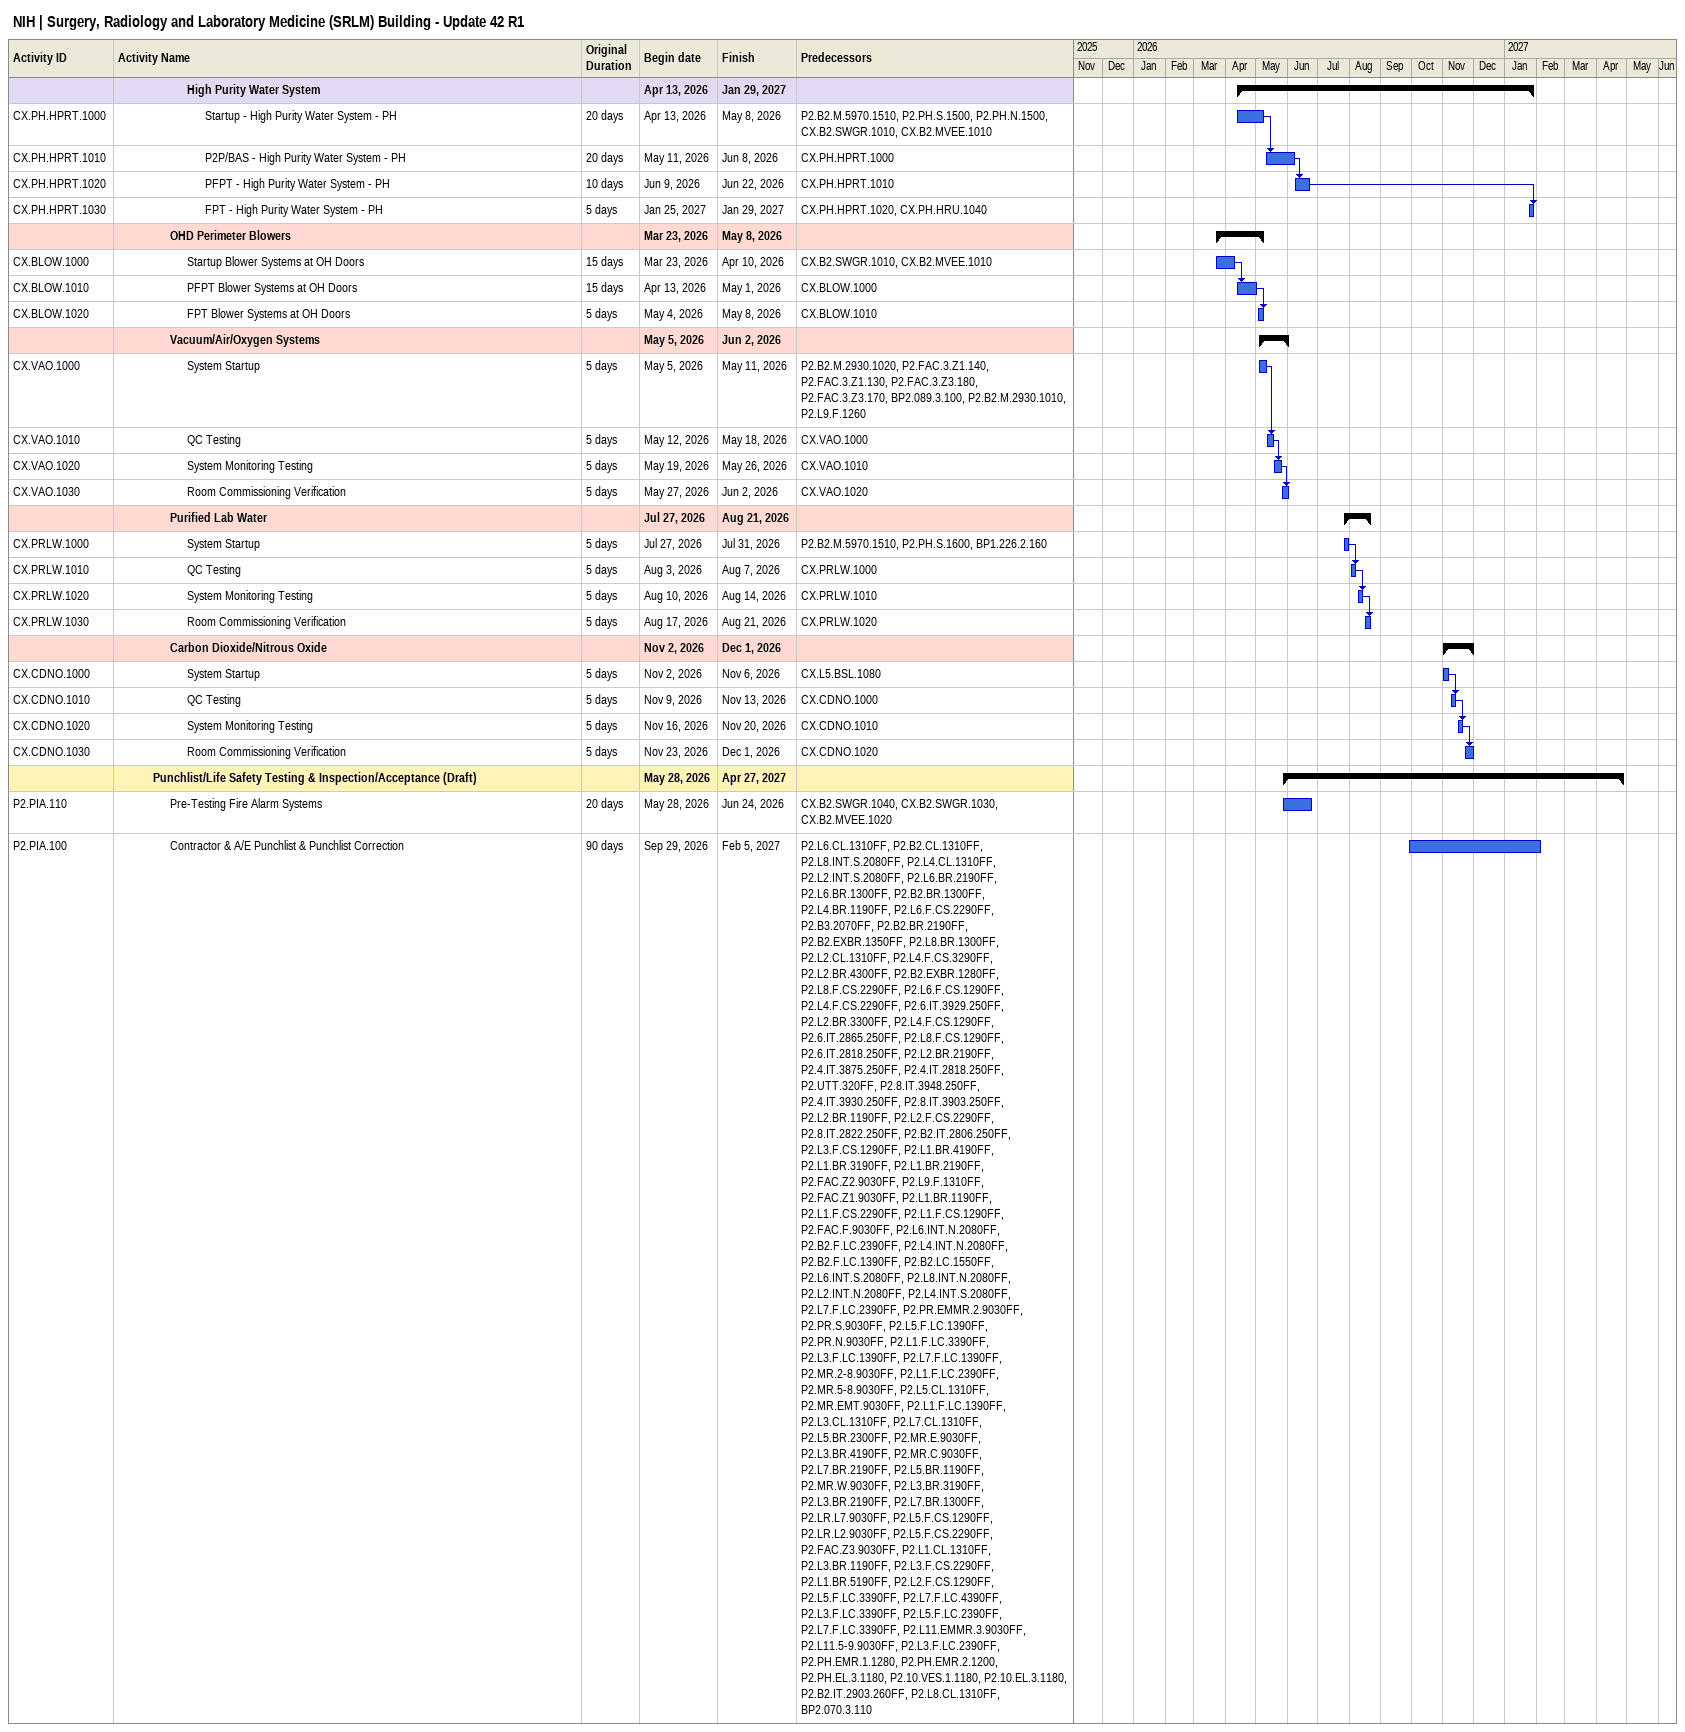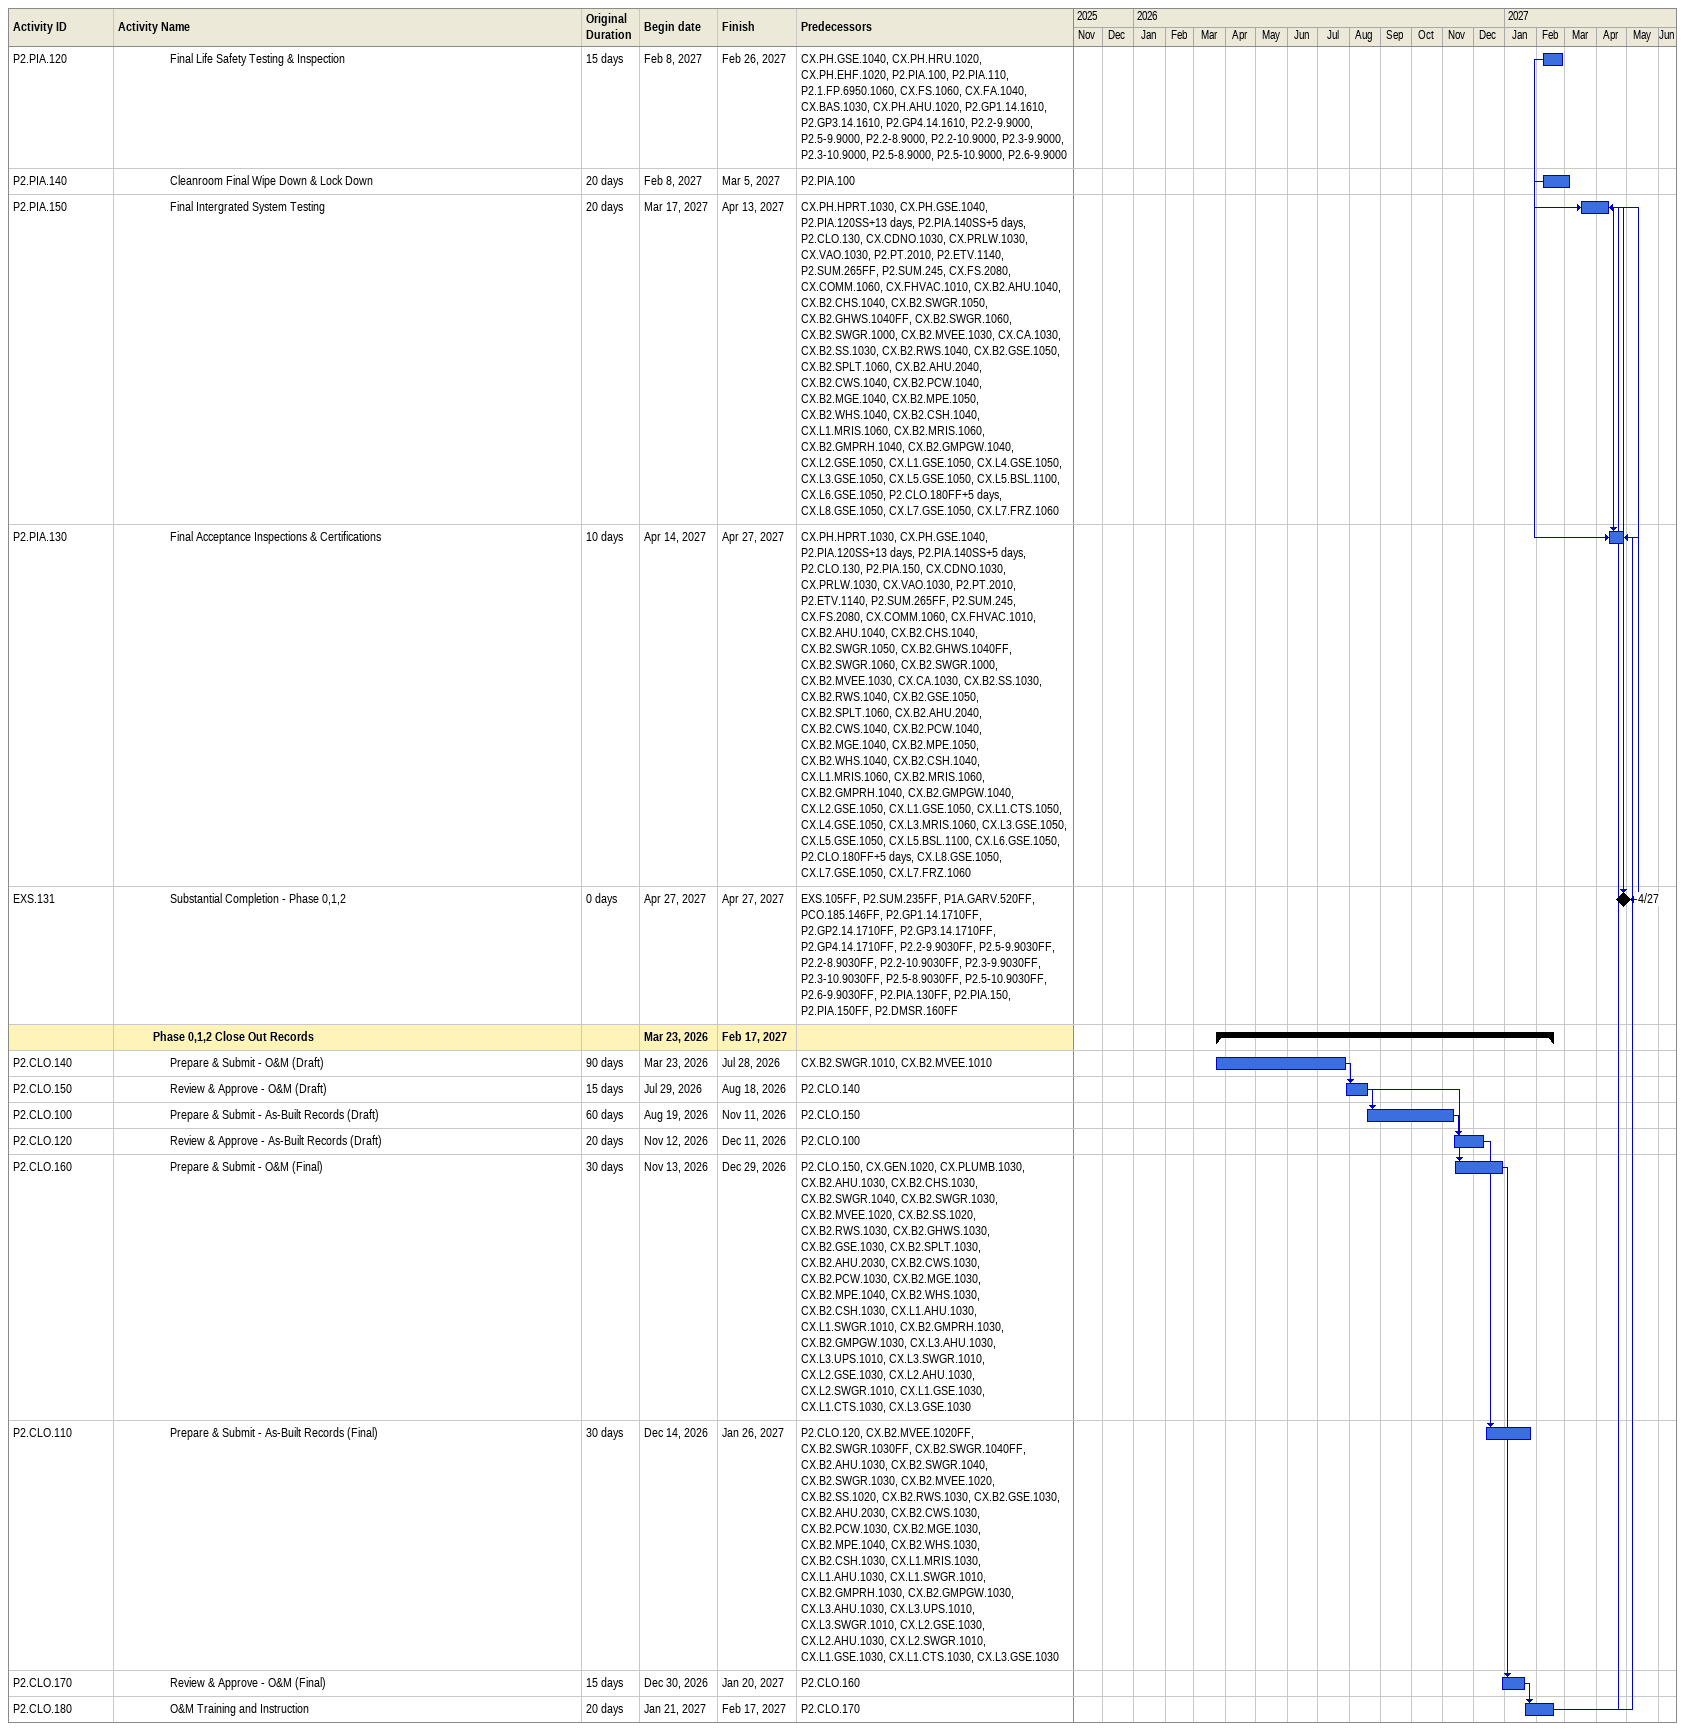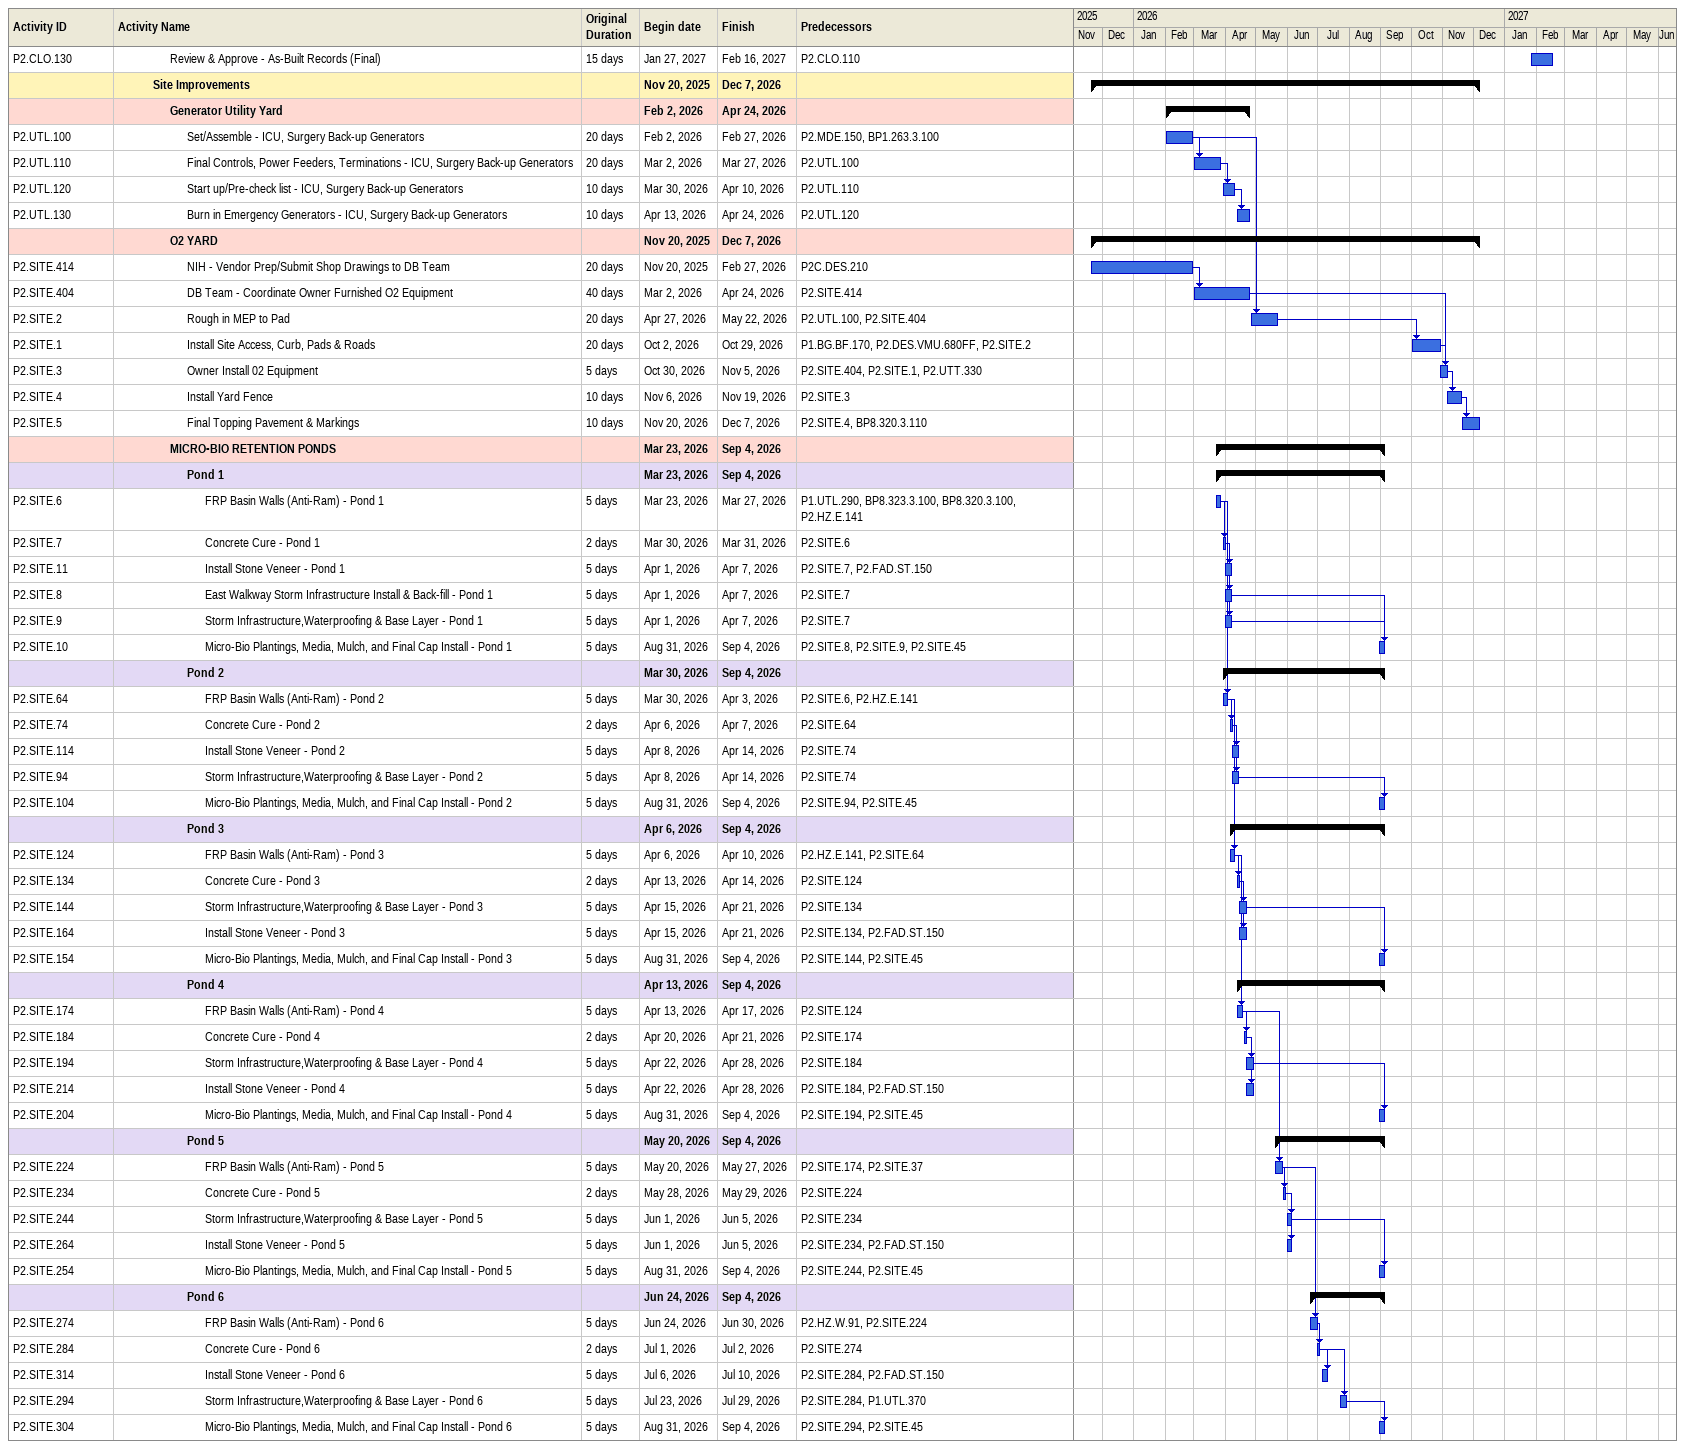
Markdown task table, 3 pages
NIH | Surgery, Radiology and Laboratory Medicine (SRLM) Building - Update 42 R1

| ID | Level | Task | Original duration | Start | Finish | Predecessors |
|---|---|---|---|---|---|---|
|  | 5 | **High Purity Water System** |  | 2026-04-13 | 2027-01-29 |  |
| CX.PH.HPRT.1000 | 6 | Startup - High Purity Water System - PH | 20d | 2026-04-13 | 2026-05-08 | P2.B2.M.5970.1510, P2.PH.S.1500, P2.PH.N.1500, CX.B2.SWGR.1010, CX.B2.MVEE.1010 |
| CX.PH.HPRT.1010 | 6 | P2P/BAS - High Purity Water System - PH | 20d | 2026-05-11 | 2026-06-08 | CX.PH.HPRT.1000 |
| CX.PH.HPRT.1020 | 6 | PFPT - High Purity Water System - PH | 10d | 2026-06-09 | 2026-06-22 | CX.PH.HPRT.1010 |
| CX.PH.HPRT.1030 | 6 | FPT - High Purity Water System - PH | 5d | 2027-01-25 | 2027-01-29 | CX.PH.HPRT.1020, CX.PH.HRU.1040 |
|  | 4 | **OHD Perimeter Blowers** |  | 2026-03-23 | 2026-05-08 |  |
| CX.BLOW.1000 | 5 | Startup Blower Systems at OH Doors | 15d | 2026-03-23 | 2026-04-10 | CX.B2.SWGR.1010, CX.B2.MVEE.1010 |
| CX.BLOW.1010 | 5 | PFPT Blower Systems at OH Doors | 15d | 2026-04-13 | 2026-05-01 | CX.BLOW.1000 |
| CX.BLOW.1020 | 5 | FPT Blower Systems at OH Doors | 5d | 2026-05-04 | 2026-05-08 | CX.BLOW.1010 |
|  | 4 | **Vacuum/Air/Oxygen Systems** |  | 2026-05-05 | 2026-06-02 |  |
| CX.VAO.1000 | 5 | System Startup | 5d | 2026-05-05 | 2026-05-11 | P2.B2.M.2930.1020, P2.FAC.3.Z1.140, P2.FAC.3.Z1.130, P2.FAC.3.Z3.180, P2.FAC.3.Z3.170, BP2.089.3.100, P2.B2.M.2930.1010, P2.L9.F.1260 |
| CX.VAO.1010 | 5 | QC Testing | 5d | 2026-05-12 | 2026-05-18 | CX.VAO.1000 |
| CX.VAO.1020 | 5 | System Monitoring Testing | 5d | 2026-05-19 | 2026-05-26 | CX.VAO.1010 |
| CX.VAO.1030 | 5 | Room Commissioning Verification | 5d | 2026-05-27 | 2026-06-02 | CX.VAO.1020 |
|  | 4 | **Purified Lab Water** |  | 2026-07-27 | 2026-08-21 |  |
| CX.PRLW.1000 | 5 | System Startup | 5d | 2026-07-27 | 2026-07-31 | P2.B2.M.5970.1510, P2.PH.S.1600, BP1.226.2.160 |
| CX.PRLW.1010 | 5 | QC Testing | 5d | 2026-08-03 | 2026-08-07 | CX.PRLW.1000 |
| CX.PRLW.1020 | 5 | System Monitoring Testing | 5d | 2026-08-10 | 2026-08-14 | CX.PRLW.1010 |
| CX.PRLW.1030 | 5 | Room Commissioning Verification | 5d | 2026-08-17 | 2026-08-21 | CX.PRLW.1020 |
|  | 4 | **Carbon Dioxide/Nitrous Oxide** |  | 2026-11-02 | 2026-12-01 |  |
| CX.CDNO.1000 | 5 | System Startup | 5d | 2026-11-02 | 2026-11-06 | CX.L5.BSL.1080 |
| CX.CDNO.1010 | 5 | QC Testing | 5d | 2026-11-09 | 2026-11-13 | CX.CDNO.1000 |
| CX.CDNO.1020 | 5 | System Monitoring Testing | 5d | 2026-11-16 | 2026-11-20 | CX.CDNO.1010 |
| CX.CDNO.1030 | 5 | Room Commissioning Verification | 5d | 2026-11-23 | 2026-12-01 | CX.CDNO.1020 |
|  | 3 | **Punchlist/Life Safety Testing & Inspection/Acceptance (Draft)** |  | 2026-05-28 | 2027-04-27 |  |
| P2.PIA.110 | 4 | Pre-Testing Fire Alarm Systems | 20d | 2026-05-28 | 2026-06-24 | CX.B2.SWGR.1040, CX.B2.SWGR.1030, CX.B2.MVEE.1020 |
| P2.PIA.100 | 4 | Contractor & A/E Punchlist & Punchlist Correction | 90d | 2026-09-29 | 2027-02-05 | P2.L6.CL.1310FF, P2.B2.CL.1310FF, P2.L8.INT.S.2080FF, P2.L4.CL.1310FF, P2.L2.INT.S.2080FF, P2.L6.BR.2190FF, P2.L6.BR.1300FF, P2.B2.BR.1300FF, P2.L4.BR.1190FF, P2.L6.F.CS.2290FF, P2.B3.2070FF, P2.B2.BR.2190FF, P2.B2.EXBR.1350FF, P2.L8.BR.1300FF, P2.L2.CL.1310FF, P2.L4.F.CS.3290FF, P2.L2.BR.4300FF, P2.B2.EXBR.1280FF, P2.L8.F.CS.2290FF, P2.L6.F.CS.1290FF, P2.L4.F.CS.2290FF, P2.6.IT.3929.250FF, P2.L2.BR.3300FF, P2.L4.F.CS.1290FF, P2.6.IT.2865.250FF, P2.L8.F.CS.1290FF, P2.6.IT.2818.250FF, P2.L2.BR.2190FF, P2.4.IT.3875.250FF, P2.4.IT.2818.250FF, P2.UTT.320FF, P2.8.IT.3948.250FF, P2.4.IT.3930.250FF, P2.8.IT.3903.250FF, P2.L2.BR.1190FF, P2.L2.F.CS.2290FF, P2.8.IT.2822.250FF, P2.B2.IT.2806.250FF, P2.L3.F.CS.1290FF, P2.L1.BR.4190FF, P2.L1.BR.3190FF, P2.L1.BR.2190FF, P2.FAC.Z2.9030FF, P2.L9.F.1310FF, P2.FAC.Z1.9030FF, P2.L1.BR.1190FF, P2.L1.F.CS.2290FF, P2.L1.F.CS.1290FF, P2.FAC.F.9030FF, P2.L6.INT.N.2080FF, P2.B2.F.LC.2390FF, P2.L4.INT.N.2080FF, P2.B2.F.LC.1390FF, P2.B2.LC.1550FF, P2.L6.INT.S.2080FF, P2.L8.INT.N.2080FF, P2.L2.INT.N.2080FF, P2.L4.INT.S.2080FF, P2.L7.F.LC.2390FF, P2.PR.EMMR.2.9030FF, P2.PR.S.9030FF, P2.L5.F.LC.1390FF, P2.PR.N.9030FF, P2.L1.F.LC.3390FF, P2.L3.F.LC.1390FF, P2.L7.F.LC.1390FF, P2.MR.2-8.9030FF, P2.L1.F.LC.2390FF, P2.MR.5-8.9030FF, P2.L5.CL.1310FF, P2.MR.EMT.9030FF, P2.L1.F.LC.1390FF, P2.L3.CL.1310FF, P2.L7.CL.1310FF, P2.L5.BR.2300FF, P2.MR.E.9030FF, P2.L3.BR.4190FF, P2.MR.C.9030FF, P2.L7.BR.2190FF, P2.L5.BR.1190FF, P2.MR.W.9030FF, P2.L3.BR.3190FF, P2.L3.BR.2190FF, P2.L7.BR.1300FF, P2.LR.L7.9030FF, P2.L5.F.CS.1290FF, P2.LR.L2.9030FF, P2.L5.F.CS.2290FF, P2.FAC.Z3.9030FF, P2.L1.CL.1310FF, P2.L3.BR.1190FF, P2.L3.F.CS.2290FF, P2.L1.BR.5190FF, P2.L2.F.CS.1290FF, P2.L5.F.LC.3390FF, P2.L7.F.LC.4390FF, P2.L3.F.LC.3390FF, P2.L5.F.LC.2390FF, P2.L7.F.LC.3390FF, P2.L11.EMMR.3.9030FF, P2.L11.5-9.9030FF, P2.L3.F.LC.2390FF, P2.PH.EMR.1.1280, P2.PH.EMR.2.1200, P2.PH.EL.3.1180, P2.10.VES.1.1180, P2.10.EL.3.1180, P2.B2.IT.2903.260FF, P2.L8.CL.1310FF, BP2.070.3.110 |
| P2.PIA.120 | 4 | Final Life Safety Testing & Inspection | 15d | 2027-02-08 | 2027-02-26 | CX.PH.GSE.1040, CX.PH.HRU.1020, CX.PH.EHF.1020, P2.PIA.100, P2.PIA.110, P2.1.FP.6950.1060, CX.FS.1060, CX.FA.1040, CX.BAS.1030, CX.PH.AHU.1020, P2.GP1.14.1610, P2.GP3.14.1610, P2.GP4.14.1610, P2.2-9.9000, P2.5-9.9000, P2.2-8.9000, P2.2-10.9000, P2.3-9.9000, P2.3-10.9000, P2.5-8.9000, P2.5-10.9000, P2.6-9.9000 |
| P2.PIA.140 | 4 | Cleanroom Final Wipe Down & Lock Down | 20d | 2027-02-08 | 2027-03-05 | P2.PIA.100 |
| P2.PIA.150 | 4 | Final Intergrated System Testing | 20d | 2027-03-17 | 2027-04-13 | CX.PH.HPRT.1030, CX.PH.GSE.1040, P2.PIA.120SS+13d, P2.PIA.140SS+5d, P2.CLO.130, CX.CDNO.1030, CX.PRLW.1030, CX.VAO.1030, P2.PT.2010, P2.ETV.1140, P2.SUM.265FF, P2.SUM.245, CX.FS.2080, CX.COMM.1060, CX.FHVAC.1010, CX.B2.AHU.1040, CX.B2.CHS.1040, CX.B2.SWGR.1050, CX.B2.GHWS.1040FF, CX.B2.SWGR.1060, CX.B2.SWGR.1000, CX.B2.MVEE.1030, CX.CA.1030, CX.B2.SS.1030, CX.B2.RWS.1040, CX.B2.GSE.1050, CX.B2.SPLT.1060, CX.B2.AHU.2040, CX.B2.CWS.1040, CX.B2.PCW.1040, CX.B2.MGE.1040, CX.B2.MPE.1050, CX.B2.WHS.1040, CX.B2.CSH.1040, CX.L1.MRIS.1060, CX.B2.MRIS.1060, CX.B2.GMPRH.1040, CX.B2.GMPGW.1040, CX.L2.GSE.1050, CX.L1.GSE.1050, CX.L4.GSE.1050, CX.L3.GSE.1050, CX.L5.GSE.1050, CX.L5.BSL.1100, CX.L6.GSE.1050, P2.CLO.180FF+5d, CX.L8.GSE.1050, CX.L7.GSE.1050, CX.L7.FRZ.1060 |
| P2.PIA.130 | 4 | Final Acceptance Inspections & Certifications | 10d | 2027-04-14 | 2027-04-27 | CX.PH.HPRT.1030, CX.PH.GSE.1040, P2.PIA.120SS+13d, P2.PIA.140SS+5d, P2.CLO.130, P2.PIA.150, CX.CDNO.1030, CX.PRLW.1030, CX.VAO.1030, P2.PT.2010, P2.ETV.1140, P2.SUM.265FF, P2.SUM.245, CX.FS.2080, CX.COMM.1060, CX.FHVAC.1010, CX.B2.AHU.1040, CX.B2.CHS.1040, CX.B2.SWGR.1050, CX.B2.GHWS.1040FF, CX.B2.SWGR.1060, CX.B2.SWGR.1000, CX.B2.MVEE.1030, CX.CA.1030, CX.B2.SS.1030, CX.B2.RWS.1040, CX.B2.GSE.1050, CX.B2.SPLT.1060, CX.B2.AHU.2040, CX.B2.CWS.1040, CX.B2.PCW.1040, CX.B2.MGE.1040, CX.B2.MPE.1050, CX.B2.WHS.1040, CX.B2.CSH.1040, CX.L1.MRIS.1060, CX.B2.MRIS.1060, CX.B2.GMPRH.1040, CX.B2.GMPGW.1040, CX.L2.GSE.1050, CX.L1.GSE.1050, CX.L1.CTS.1050, CX.L4.GSE.1050, CX.L3.MRIS.1060, CX.L3.GSE.1050, CX.L5.GSE.1050, CX.L5.BSL.1100, CX.L6.GSE.1050, P2.CLO.180FF+5d, CX.L8.GSE.1050, CX.L7.GSE.1050, CX.L7.FRZ.1060 |
| EXS.131 | 4 | Substantial Completion - Phase 0,1,2 | 0d | 2027-04-27 | 2027-04-27 | EXS.105FF, P2.SUM.235FF, P1A.GARV.520FF, PCO.185.146FF, P2.GP1.14.1710FF, P2.GP2.14.1710FF, P2.GP3.14.1710FF, P2.GP4.14.1710FF, P2.2-9.9030FF, P2.5-9.9030FF, P2.2-8.9030FF, P2.2-10.9030FF, P2.3-9.9030FF, P2.3-10.9030FF, P2.5-8.9030FF, P2.5-10.9030FF, P2.6-9.9030FF, P2.PIA.130FF, P2.PIA.150, P2.PIA.150FF, P2.DMSR.160FF |
|  | 3 | **Phase 0,1,2 Close Out Records** |  | 2026-03-23 | 2027-02-17 |  |
| P2.CLO.140 | 4 | Prepare & Submit - O&M (Draft) | 90d | 2026-03-23 | 2026-07-28 | CX.B2.SWGR.1010, CX.B2.MVEE.1010 |
| P2.CLO.150 | 4 | Review & Approve - O&M (Draft) | 15d | 2026-07-29 | 2026-08-18 | P2.CLO.140 |
| P2.CLO.100 | 4 | Prepare & Submit - As-Built Records (Draft) | 60d | 2026-08-19 | 2026-11-11 | P2.CLO.150 |
| P2.CLO.120 | 4 | Review & Approve - As-Built Records (Draft) | 20d | 2026-11-12 | 2026-12-11 | P2.CLO.100 |
| P2.CLO.160 | 4 | Prepare & Submit - O&M (Final) | 30d | 2026-11-13 | 2026-12-29 | P2.CLO.150, CX.GEN.1020, CX.PLUMB.1030, CX.B2.AHU.1030, CX.B2.CHS.1030, CX.B2.SWGR.1040, CX.B2.SWGR.1030, CX.B2.MVEE.1020, CX.B2.SS.1020, CX.B2.RWS.1030, CX.B2.GHWS.1030, CX.B2.GSE.1030, CX.B2.SPLT.1030, CX.B2.AHU.2030, CX.B2.CWS.1030, CX.B2.PCW.1030, CX.B2.MGE.1030, CX.B2.MPE.1040, CX.B2.WHS.1030, CX.B2.CSH.1030, CX.L1.AHU.1030, CX.L1.SWGR.1010, CX.B2.GMPRH.1030, CX.B2.GMPGW.1030, CX.L3.AHU.1030, CX.L3.UPS.1010, CX.L3.SWGR.1010, CX.L2.GSE.1030, CX.L2.AHU.1030, CX.L2.SWGR.1010, CX.L1.GSE.1030, CX.L1.CTS.1030, CX.L3.GSE.1030 |
| P2.CLO.110 | 4 | Prepare & Submit - As-Built Records (Final) | 30d | 2026-12-14 | 2027-01-26 | P2.CLO.120, CX.B2.MVEE.1020FF, CX.B2.SWGR.1030FF, CX.B2.SWGR.1040FF, CX.B2.AHU.1030, CX.B2.SWGR.1040, CX.B2.SWGR.1030, CX.B2.MVEE.1020, CX.B2.SS.1020, CX.B2.RWS.1030, CX.B2.GSE.1030, CX.B2.AHU.2030, CX.B2.CWS.1030, CX.B2.PCW.1030, CX.B2.MGE.1030, CX.B2.MPE.1040, CX.B2.WHS.1030, CX.B2.CSH.1030, CX.L1.MRIS.1030, CX.L1.AHU.1030, CX.L1.SWGR.1010, CX.B2.GMPRH.1030, CX.B2.GMPGW.1030, CX.L3.AHU.1030, CX.L3.UPS.1010, CX.L3.SWGR.1010, CX.L2.GSE.1030, CX.L2.AHU.1030, CX.L2.SWGR.1010, CX.L1.GSE.1030, CX.L1.CTS.1030, CX.L3.GSE.1030 |
| P2.CLO.170 | 4 | Review & Approve - O&M (Final) | 15d | 2026-12-30 | 2027-01-20 | P2.CLO.160 |
| P2.CLO.180 | 4 | O&M Training and Instruction | 20d | 2027-01-21 | 2027-02-17 | P2.CLO.170 |
| P2.CLO.130 | 4 | Review & Approve - As-Built Records (Final) | 15d | 2027-01-27 | 2027-02-16 | P2.CLO.110 |
|  | 3 | **Site Improvements** |  | 2025-11-20 | 2026-12-07 |  |
|  | 4 | **Generator Utility Yard** |  | 2026-02-02 | 2026-04-24 |  |
| P2.UTL.100 | 5 | Set/Assemble - ICU, Surgery Back-up Generators | 20d | 2026-02-02 | 2026-02-27 | P2.MDE.150, BP1.263.3.100 |
| P2.UTL.110 | 5 | Final Controls, Power Feeders, Terminations - ICU, Surgery Back-up Generators | 20d | 2026-03-02 | 2026-03-27 | P2.UTL.100 |
| P2.UTL.120 | 5 | Start up/Pre-check list - ICU, Surgery Back-up Generators | 10d | 2026-03-30 | 2026-04-10 | P2.UTL.110 |
| P2.UTL.130 | 5 | Burn in Emergency Generators - ICU, Surgery Back-up Generators | 10d | 2026-04-13 | 2026-04-24 | P2.UTL.120 |
|  | 4 | **O2 YARD** |  | 2025-11-20 | 2026-12-07 |  |
| P2.SITE.414 | 5 | NIH - Vendor Prep/Submit Shop Drawings to DB Team | 20d | 2025-11-20 | 2026-02-27 | P2C.DES.210 |
| P2.SITE.404 | 5 | DB Team - Coordinate Owner Furnished O2 Equipment | 40d | 2026-03-02 | 2026-04-24 | P2.SITE.414 |
| P2.SITE.2 | 5 | Rough in MEP to Pad | 20d | 2026-04-27 | 2026-05-22 | P2.UTL.100, P2.SITE.404 |
| P2.SITE.1 | 5 | Install Site Access, Curb, Pads & Roads | 20d | 2026-10-02 | 2026-10-29 | P1.BG.BF.170, P2.DES.VMU.680FF, P2.SITE.2 |
| P2.SITE.3 | 5 | Owner Install 02 Equipment | 5d | 2026-10-30 | 2026-11-05 | P2.SITE.404, P2.SITE.1, P2.UTT.330 |
| P2.SITE.4 | 5 | Install Yard Fence | 10d | 2026-11-06 | 2026-11-19 | P2.SITE.3 |
| P2.SITE.5 | 5 | Final Topping Pavement & Markings | 10d | 2026-11-20 | 2026-12-07 | P2.SITE.4, BP8.320.3.110 |
|  | 4 | **MICRO-BIO RETENTION PONDS** |  | 2026-03-23 | 2026-09-04 |  |
|  | 5 | **Pond 1** |  | 2026-03-23 | 2026-09-04 |  |
| P2.SITE.6 | 6 | FRP Basin Walls (Anti-Ram) - Pond 1 | 5d | 2026-03-23 | 2026-03-27 | P1.UTL.290, BP8.323.3.100, BP8.320.3.100, P2.HZ.E.141 |
| P2.SITE.7 | 6 | Concrete Cure - Pond 1 | 2d | 2026-03-30 | 2026-03-31 | P2.SITE.6 |
| P2.SITE.11 | 6 | Install Stone Veneer - Pond 1 | 5d | 2026-04-01 | 2026-04-07 | P2.SITE.7, P2.FAD.ST.150 |
| P2.SITE.8 | 6 | East Walkway Storm Infrastructure Install & Back-fill - Pond 1 | 5d | 2026-04-01 | 2026-04-07 | P2.SITE.7 |
| P2.SITE.9 | 6 | Storm Infrastructure,Waterproofing & Base Layer - Pond 1 | 5d | 2026-04-01 | 2026-04-07 | P2.SITE.7 |
| P2.SITE.10 | 6 | Micro-Bio Plantings, Media, Mulch, and Final Cap Install - Pond 1 | 5d | 2026-08-31 | 2026-09-04 | P2.SITE.8, P2.SITE.9, P2.SITE.45 |
|  | 5 | **Pond 2** |  | 2026-03-30 | 2026-09-04 |  |
| P2.SITE.64 | 6 | FRP Basin Walls (Anti-Ram) - Pond 2 | 5d | 2026-03-30 | 2026-04-03 | P2.SITE.6, P2.HZ.E.141 |
| P2.SITE.74 | 6 | Concrete Cure - Pond 2 | 2d | 2026-04-06 | 2026-04-07 | P2.SITE.64 |
| P2.SITE.114 | 6 | Install Stone Veneer - Pond 2 | 5d | 2026-04-08 | 2026-04-14 | P2.SITE.74 |
| P2.SITE.94 | 6 | Storm Infrastructure,Waterproofing & Base Layer - Pond 2 | 5d | 2026-04-08 | 2026-04-14 | P2.SITE.74 |
| P2.SITE.104 | 6 | Micro-Bio Plantings, Media, Mulch, and Final Cap Install - Pond 2 | 5d | 2026-08-31 | 2026-09-04 | P2.SITE.94, P2.SITE.45 |
|  | 5 | **Pond 3** |  | 2026-04-06 | 2026-09-04 |  |
| P2.SITE.124 | 6 | FRP Basin Walls (Anti-Ram) - Pond 3 | 5d | 2026-04-06 | 2026-04-10 | P2.HZ.E.141, P2.SITE.64 |
| P2.SITE.134 | 6 | Concrete Cure - Pond 3 | 2d | 2026-04-13 | 2026-04-14 | P2.SITE.124 |
| P2.SITE.144 | 6 | Storm Infrastructure,Waterproofing & Base Layer - Pond 3 | 5d | 2026-04-15 | 2026-04-21 | P2.SITE.134 |
| P2.SITE.164 | 6 | Install Stone Veneer - Pond 3 | 5d | 2026-04-15 | 2026-04-21 | P2.SITE.134, P2.FAD.ST.150 |
| P2.SITE.154 | 6 | Micro-Bio Plantings, Media, Mulch, and Final Cap Install - Pond 3 | 5d | 2026-08-31 | 2026-09-04 | P2.SITE.144, P2.SITE.45 |
|  | 5 | **Pond 4** |  | 2026-04-13 | 2026-09-04 |  |
| P2.SITE.174 | 6 | FRP Basin Walls (Anti-Ram) - Pond 4 | 5d | 2026-04-13 | 2026-04-17 | P2.SITE.124 |
| P2.SITE.184 | 6 | Concrete Cure - Pond 4 | 2d | 2026-04-20 | 2026-04-21 | P2.SITE.174 |
| P2.SITE.194 | 6 | Storm Infrastructure,Waterproofing & Base Layer - Pond 4 | 5d | 2026-04-22 | 2026-04-28 | P2.SITE.184 |
| P2.SITE.214 | 6 | Install Stone Veneer - Pond 4 | 5d | 2026-04-22 | 2026-04-28 | P2.SITE.184, P2.FAD.ST.150 |
| P2.SITE.204 | 6 | Micro-Bio Plantings, Media, Mulch, and Final Cap Install - Pond 4 | 5d | 2026-08-31 | 2026-09-04 | P2.SITE.194, P2.SITE.45 |
|  | 5 | **Pond 5** |  | 2026-05-20 | 2026-09-04 |  |
| P2.SITE.224 | 6 | FRP Basin Walls (Anti-Ram) - Pond 5 | 5d | 2026-05-20 | 2026-05-27 | P2.SITE.174, P2.SITE.37 |
| P2.SITE.234 | 6 | Concrete Cure - Pond 5 | 2d | 2026-05-28 | 2026-05-29 | P2.SITE.224 |
| P2.SITE.244 | 6 | Storm Infrastructure,Waterproofing & Base Layer - Pond 5 | 5d | 2026-06-01 | 2026-06-05 | P2.SITE.234 |
| P2.SITE.264 | 6 | Install Stone Veneer - Pond 5 | 5d | 2026-06-01 | 2026-06-05 | P2.SITE.234, P2.FAD.ST.150 |
| P2.SITE.254 | 6 | Micro-Bio Plantings, Media, Mulch, and Final Cap Install - Pond 5 | 5d | 2026-08-31 | 2026-09-04 | P2.SITE.244, P2.SITE.45 |
|  | 5 | **Pond 6** |  | 2026-06-24 | 2026-09-04 |  |
| P2.SITE.274 | 6 | FRP Basin Walls (Anti-Ram) - Pond 6 | 5d | 2026-06-24 | 2026-06-30 | P2.HZ.W.91, P2.SITE.224 |
| P2.SITE.284 | 6 | Concrete Cure - Pond 6 | 2d | 2026-07-01 | 2026-07-02 | P2.SITE.274 |
| P2.SITE.314 | 6 | Install Stone Veneer - Pond 6 | 5d | 2026-07-06 | 2026-07-10 | P2.SITE.284, P2.FAD.ST.150 |
| P2.SITE.294 | 6 | Storm Infrastructure,Waterproofing & Base Layer - Pond 6 | 5d | 2026-07-23 | 2026-07-29 | P2.SITE.284, P1.UTL.370 |
| P2.SITE.304 | 6 | Micro-Bio Plantings, Media, Mulch, and Final Cap Install - Pond 6 | 5d | 2026-08-31 | 2026-09-04 | P2.SITE.294, P2.SITE.45 |
